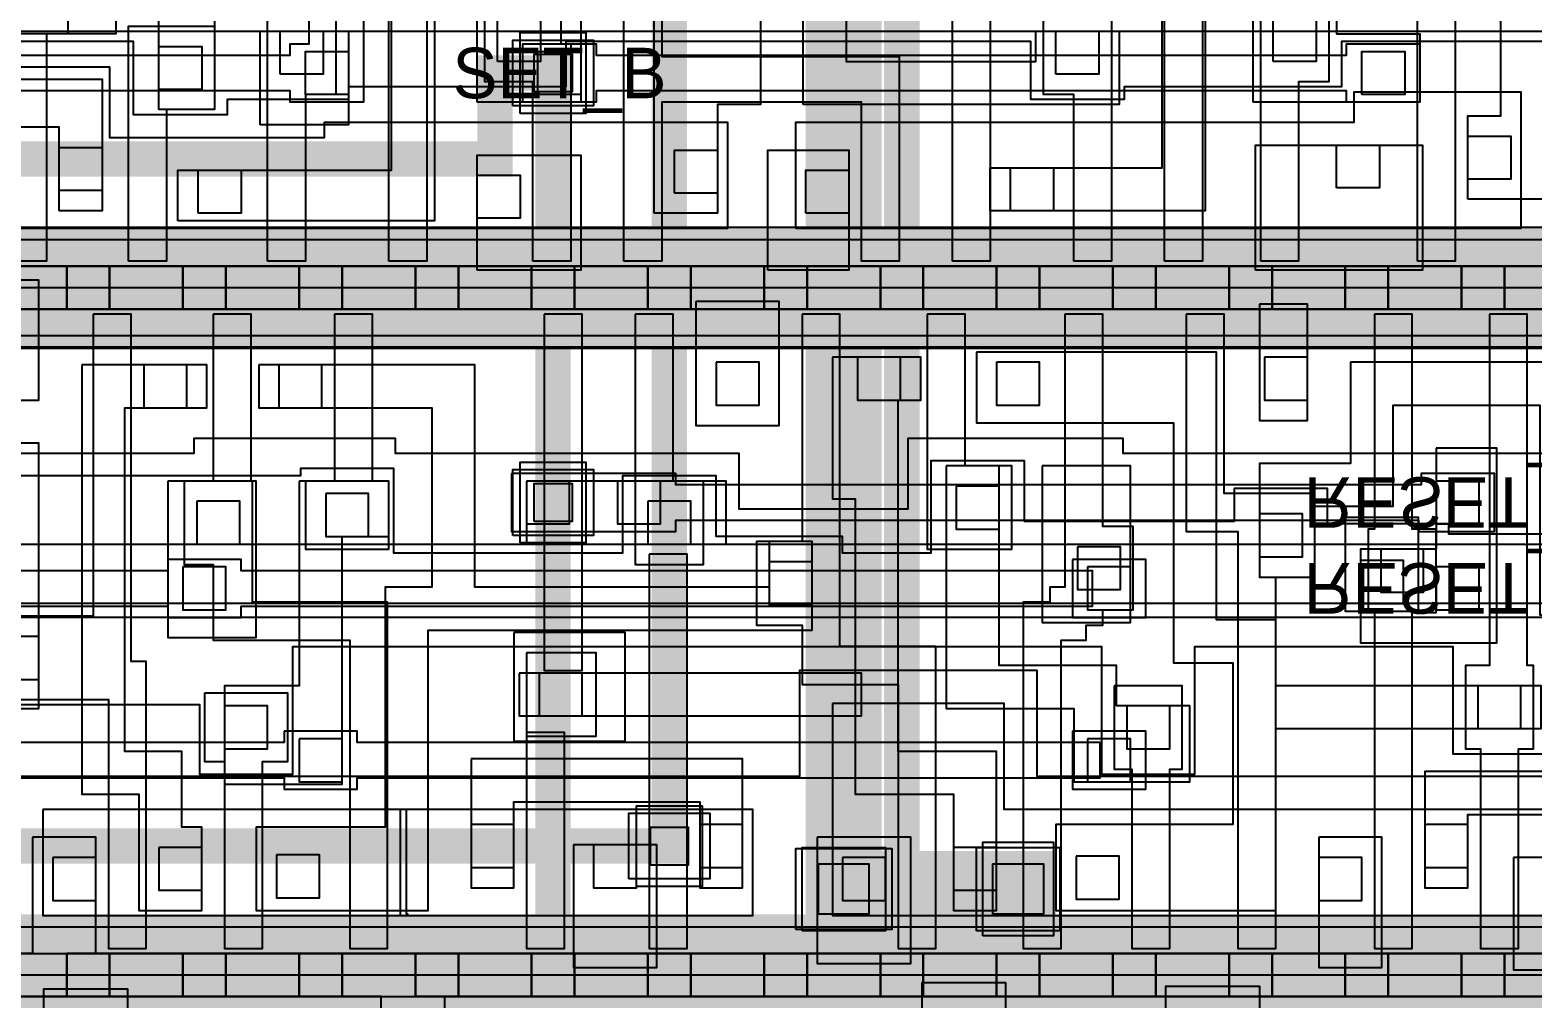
# Model space of a CAD drawing. Extents: x 0 to 50.5, y 0 to 99.5.
# Drawn here: x 17.48 to 23.43, y 54.3 to 58.14 of the extents above; entities that cross this region are included whole.
import ezdxf
from ezdxf.enums import TextEntityAlignment as Align

# ---------------------------------------------------------------- set-up
doc = ezdxf.new("R2010")
doc.units = 0
for name, color, linetype in [('L236D0', 12, 'CONTINUOUS'), ('L64D20', 26, 'CONTINUOUS'), ('L65D20', 22, 'CONTINUOUS'), ('L66D20', 16, 'CONTINUOUS'), ('L66D44', 21, 'CONTINUOUS'), ('L67D16', 29, 'CONTINUOUS'), ('L67D20', 8, 'CONTINUOUS'), ('L67D44', 9, 'CONTINUOUS'), ('L67D5', 17, 'CONTINUOUS'), ('L68D20', 6, 'CONTINUOUS'), ('L68D44', 7, 'CONTINUOUS'), ('L69D20', 4, 'CONTINUOUS'), ('L69D44', 5, 'CONTINUOUS'), ('L70D20', 2, 'CONTINUOUS'), ('L70D44', 3, 'CONTINUOUS'), ('L71D20', 1, 'CONTINUOUS'), ('L78D44', 24, 'CONTINUOUS'), ('L81D4', 28, 'CONTINUOUS'), ('L93D44', 25, 'CONTINUOUS'), ('L94D20', 27, 'CONTINUOUS'), ('L95D20', 23, 'CONTINUOUS')]:
    doc.layers.add(name, color=color, linetype=linetype)

# ---------------------------------------------------------------- blocks, each defined once
blk = doc.blocks.new('VIA_M1M2_PR')
at = {"layer": 'L68D20'}
blk.add_lwpolyline([(-0.16, -0.13), (-0.16, 0.13), (0.16, 0.13), (0.16, -0.13)], close=True, dxfattribs=at)
at = {"layer": 'L68D44'}
blk.add_lwpolyline([(-0.075, -0.075), (-0.075, 0.075), (0.075, 0.075), (0.075, -0.075)], close=True, dxfattribs=at)
at = {"layer": 'L69D20'}
blk.add_lwpolyline([(-0.13, -0.16), (-0.13, 0.16), (0.13, 0.16), (0.13, -0.16)], close=True, dxfattribs=at)
blk = doc.blocks.new('VIA_M2M3_PR')
at = {"layer": 'L69D20'}
blk.add_lwpolyline([(-0.14, -0.185), (-0.14, 0.185), (0.14, 0.185), (0.14, -0.185)], close=True, dxfattribs=at)
at = {"layer": 'L69D44'}
blk.add_lwpolyline([(-0.1, -0.1), (-0.1, 0.1), (0.1, 0.1), (0.1, -0.1)], close=True, dxfattribs=at)
at = {"layer": 'L70D20'}
blk.add_lwpolyline([(-0.165, -0.165), (-0.165, 0.165), (0.165, 0.165), (0.165, -0.165)], close=True, dxfattribs=at)
blk = doc.blocks.new('VIA_M3M4_PR')
at = {"layer": 'L70D20'}
blk.add_lwpolyline([(-0.19, -0.16), (-0.19, 0.16), (0.19, 0.16), (0.19, -0.16)], close=True, dxfattribs=at)
at = {"layer": 'L70D44'}
blk.add_lwpolyline([(-0.1, -0.1), (-0.1, 0.1), (0.1, 0.1), (0.1, -0.1)], close=True, dxfattribs=at)
at = {"layer": 'L71D20'}
blk.add_lwpolyline([(-0.165, -0.165), (-0.165, 0.165), (0.165, 0.165), (0.165, -0.165)], close=True, dxfattribs=at)
blk = doc.blocks.new('sky130_fd_sc_hd__dfstp_1')
at = {"layer": 'L236D0'}
blk.add_lwpolyline([(0, 0), (0, 2.72), (9.66, 2.72), (9.66, 0)], close=True, dxfattribs=at)
at = {"layer": 'L65D20'}
for points in [[(1.495, 0.235), (1.495, 0.875), (2.155, 0.875), (2.155, 0.595), (3.005, 0.595), (3.005, 0.655), (4.6, 0.655), (4.6, 0.235)], [(4.87, 0.235), (4.87, 0.655), (7.08, 0.655), (7.08, 0.775), (7.74, 0.775), (7.74, 0.235)]]:
    blk.add_lwpolyline(points, close=True, dxfattribs=at)
at = {"layer": 'L66D20'}
for points in [[(1.755, 0.105), (1.755, 1.005), (1.72, 1.005), (1.72, 1.335), (1.755, 1.335), (1.755, 2.615), (1.905, 2.615), (1.905, 1.335), (1.99, 1.335), (1.99, 1.005), (1.905, 1.005), (1.905, 0.105)], [(2.78, 0.105), (2.78, 1.245), (2.24, 1.245), (2.24, 2.615), (2.39, 2.615), (2.39, 1.395), (2.93, 1.395), (2.93, 1.095), (3.05, 1.095), (3.05, 0.765), (2.93, 0.765), (2.93, 0.105)], [(3.26, 0.105), (3.26, 2.615), (3.41, 2.615), (3.41, 1.905), (3.58, 1.905), (3.58, 1.575), (3.41, 1.575), (3.41, 0.105)], [(3.83, 0.105), (3.83, 0.815), (3.64, 0.815), (3.64, 1.145), (3.79, 1.145), (3.79, 2.615), (3.94, 2.615), (3.94, 0.965), (3.98, 0.965), (3.98, 0.105)], [(4.19, 0.105), (4.19, 1.235), (4.15, 1.235), (4.15, 1.565), (4.21, 1.565), (4.21, 2.615), (4.36, 2.615), (4.36, 1.565), (4.63, 1.565), (4.63, 2.615), (4.78, 2.615), (4.78, 1.235), (4.34, 1.235), (4.34, 0.915), (5.28, 0.915), (5.28, 0.105), (5.13, 0.105), (5.13, 0.735), (4.34, 0.735), (4.34, 0.105)], [(5.49, 0.105), (5.49, 1.125), (5.17, 1.125), (5.17, 1.395), (5.49, 1.395), (5.49, 1.455), (5.55, 1.455), (5.55, 2.615), (5.7, 2.615), (5.7, 1.305), (5.64, 1.305), (5.64, 0.105)], [(6.33, 0.105), (6.33, 1.305), (5.91, 1.305), (5.91, 2.615), (6.06, 2.615), (6.06, 1.825), (6.23, 1.825), (6.23, 1.455), (6.48, 1.455), (6.48, 0.105)], [(6.71, 0.105), (6.71, 1.145), (6.83, 1.145), (6.83, 1.685), (6.85, 1.685), (6.85, 2.615), (7, 2.615), (7, 1.535), (6.98, 1.535), (6.98, 0.815), (6.86, 0.815), (6.86, 0.105)], [(7.33, 0.105), (7.33, 1.095), (7.19, 1.095), (7.19, 1.425), (7.33, 1.425), (7.33, 2.615), (7.48, 2.615), (7.48, 1.425), (8.27, 1.425), (8.27, 2.615), (8.42, 2.615), (8.42, 0.105), (8.27, 0.105), (8.27, 1.095), (7.48, 1.095), (7.48, 0.105)], [(5.97, 0.105), (5.97, 0.765), (5.85, 0.765), (5.85, 1.095), (6.12, 1.095), (6.12, 0.105)], [(2.23, 0.105), (2.23, 1.035), (2.57, 1.035), (2.57, 0.705), (2.38, 0.705), (2.38, 0.105)]]:
    blk.add_lwpolyline(points, close=True, dxfattribs=at)
at = {"layer": 'L66D44'}
for points in [[(2.83, 0.845), (2.83, 1.015), (3, 1.015), (3, 0.845)], [(3.69, 0.895), (3.69, 1.065), (3.86, 1.065), (3.86, 0.895)], [(5.9, 0.845), (5.9, 1.015), (6.07, 1.015), (6.07, 0.845)], [(6.76, 0.895), (6.76, 1.065), (6.93, 1.065), (6.93, 0.895)], [(2.35, 0.785), (2.35, 0.955), (2.52, 0.955), (2.52, 0.785)], [(7.53, 0.43), (7.53, 0.6), (7.7, 0.6), (7.7, 0.43)], [(1.955, 0.385), (1.955, 0.555), (2.125, 0.555), (2.125, 0.385)], [(4.39, 0.375), (4.39, 0.545), (4.56, 0.545), (4.56, 0.375)], [(7.01, 0.395), (7.01, 0.565), (7.18, 0.565), (7.18, 0.395)], [(2.505, 0.295), (2.505, 0.465), (2.675, 0.465), (2.675, 0.295)], [(3.61, 0.275), (3.61, 0.445), (3.78, 0.445), (3.78, 0.275)], [(4.91, 0.295), (4.91, 0.465), (5.08, 0.465), (5.08, 0.295)], [(5.72, 0.305), (5.72, 0.475), (5.89, 0.475), (5.89, 0.305)]]:
    blk.add_lwpolyline(points, close=True, dxfattribs=at)
at = {"layer": 'L67D16'}
blk.add_lwpolyline([(3.85, 0.765), (3.85, 0.935), (4.02, 0.935), (4.02, 0.765)], close=True, dxfattribs=at)
at = {"layer": 'L67D20'}
for points in [[(1.955, 0.305), (1.955, 0.635), (1.43, 0.635), (1.43, 1.965), (1.955, 1.965), (1.955, 2.465), (2.125, 2.465), (2.125, 1.795), (1.6, 1.795), (1.6, 0.825), (2.125, 0.825), (2.125, 0.305)], [(2.425, 0.265), (2.425, 0.465), (3.27, 0.465), (3.27, 1.195), (3.02, 1.195), (3.02, 2.25), (2.36, 2.25), (2.36, 2.42), (3.19, 2.42), (3.19, 1.405), (4.12, 1.405), (4.12, 1.565), (4.37, 1.565), (4.37, 1.235), (3.44, 1.235), (3.44, 0.265)], [(5.64, 0.305), (5.64, 0.475), (6.32, 0.475), (6.32, 1.235), (5.59, 1.235), (5.59, 2.165), (5.13, 2.165), (5.13, 2.415), (5.76, 2.415), (5.76, 2.085), (6.56, 2.085), (6.56, 2.375), (6.8, 2.375), (6.8, 1.915), (5.76, 1.915), (5.76, 1.405), (7.49, 1.405), (7.49, 1.175), (7.16, 1.175), (7.16, 1.235), (6.49, 1.235), (6.49, 0.305)], [(4.31, 0.295), (4.31, 1.065), (4.54, 1.065), (4.54, 1.835), (3.61, 1.835), (3.61, 1.575), (3.36, 1.575), (3.36, 2.085), (3.99, 2.085), (3.99, 2.375), (4.16, 2.375), (4.16, 2.085), (4.73, 2.085), (4.73, 0.725), (4.56, 0.725), (4.56, 0.295)], [(7.53, 0.35), (7.53, 0.68), (7.66, 0.68), (7.66, 1.575), (5.93, 1.575), (5.93, 1.745), (7.53, 1.745), (7.53, 2.375), (7.7, 2.375), (7.7, 1.765), (7.85, 1.765), (7.85, 0.35)], [(4.9, 0.725), (4.9, 1.965), (5.42, 1.965), (5.42, 1.655), (5.07, 1.655), (5.07, 0.895), (5.82, 0.895), (5.82, 1.015), (6.15, 1.015), (6.15, 0.725)], [(2.35, 0.705), (2.35, 1.955), (2.85, 1.955), (2.85, 1.575), (2.57, 1.575), (2.57, 0.705)], [(1.77, 1.005), (1.77, 1.625), (2.18, 1.625), (2.18, 1.005)], [(2.75, 0.645), (2.75, 1.015), (3.1, 1.015), (3.1, 0.645)], [(3.61, 0.735), (3.61, 1.065), (4.02, 1.065), (4.02, 0.735)], [(6.68, 0.735), (6.68, 1.065), (7.01, 1.065), (7.01, 1.005), (7.34, 1.005), (7.34, 0.735)], [(4.76, 0.07), (4.76, 0.545), (5.08, 0.545), (5.08, 0.07)], [(6.69, 0.07), (6.69, 0.565), (7.35, 0.565), (7.35, 0.07)], [(3.61, 0.07), (3.61, 0.525), (4.02, 0.525), (4.02, 0.07)], [(0, -0.085), (0, 0.085), (9.66, 0.085), (9.66, -0.085)]]:
    blk.add_lwpolyline(points, close=True, dxfattribs=at)
at = {"layer": 'L67D44'}
for points in [[(2.93, 0.765), (2.93, 0.935), (3.1, 0.935), (3.1, 0.765)], [(3.85, 0.765), (3.85, 0.935), (4.02, 0.935), (4.02, 0.765)], [(7.11, 0.765), (7.11, 0.935), (7.28, 0.935), (7.28, 0.765)], [(1.985, -0.085), (1.985, 0.085), (2.155, 0.085), (2.155, -0.085)], [(2.445, -0.085), (2.445, 0.085), (2.615, 0.085), (2.615, -0.085)], [(2.905, -0.085), (2.905, 0.085), (3.075, 0.085), (3.075, -0.085)], [(3.365, -0.085), (3.365, 0.085), (3.535, 0.085), (3.535, -0.085)], [(3.825, -0.085), (3.825, 0.085), (3.995, 0.085), (3.995, -0.085)], [(4.285, -0.085), (4.285, 0.085), (4.455, 0.085), (4.455, -0.085)], [(4.745, -0.085), (4.745, 0.085), (4.915, 0.085), (4.915, -0.085)], [(5.205, -0.085), (5.205, 0.085), (5.375, 0.085), (5.375, -0.085)], [(5.665, -0.085), (5.665, 0.085), (5.835, 0.085), (5.835, -0.085)], [(6.125, -0.085), (6.125, 0.085), (6.295, 0.085), (6.295, -0.085)], [(6.585, -0.085), (6.585, 0.085), (6.755, 0.085), (6.755, -0.085)], [(7.045, -0.085), (7.045, 0.085), (7.215, 0.085), (7.215, -0.085)], [(7.505, -0.085), (7.505, 0.085), (7.675, 0.085), (7.675, -0.085)]]:
    blk.add_lwpolyline(points, close=True, dxfattribs=at)
at = {"layer": 'L68D20'}
for points in [[(1.01, 0.735), (1.01, 0.965), (1.3, 0.965), (1.3, 0.92), (2.87, 0.92), (2.87, 0.965), (2.945, 0.965), (2.945, 1.26), (5.19, 1.26), (5.19, 1.305), (5.48, 1.305), (5.48, 1.075), (5.19, 1.075), (5.19, 1.12), (3.16, 1.12), (3.16, 0.735), (2.87, 0.735), (2.87, 0.78), (1.3, 0.78), (1.3, 0.735)], [(3.79, 0.735), (3.79, 0.965), (4.08, 0.965), (4.08, 0.92), (7.05, 0.92), (7.05, 0.965), (7.34, 0.965), (7.34, 0.735), (7.05, 0.735), (7.05, 0.78), (4.08, 0.78), (4.08, 0.735)], [(0, -0.24), (0, 0.24), (9.66, 0.24), (9.66, -0.24)]]:
    blk.add_lwpolyline(points, close=True, dxfattribs=at)
at = {"layer": 'L81D4'}
blk.add_lwpolyline([(0, 0), (0, 2.72), (9.66, 2.72), (9.66, 0)], close=True, dxfattribs=at)
at = {"layer": 'L93D44'}
blk.add_lwpolyline([(0, -0.19), (0, 1.015), (9.66, 1.015), (9.66, -0.19)], close=True, dxfattribs=at)
at = {"layer": 'L95D20'}
blk.add_lwpolyline([(9.66, 0.975), (7.03, 0.975), (7.03, 0.795), (6.17, 0.795), (6.17, 0.745), (5.8, 0.745), (5.8, 0.975), (3.96, 0.975), (3.96, 0.795), (3.1, 0.795), (3.1, 0.745), (2.62, 0.745), (2.62, 0.685), (2.25, 0.685), (2.25, 0.975), (0, 0.975)], dxfattribs=at)
at = {"layer": 'L67D5'}
blk.add_text('SET_B', height=0.2, dxfattribs=at).set_placement((3.935, 0.85), align=Align.MIDDLE_CENTER)
blk = doc.blocks.new('sky130_fd_sc_hd__dfrtp_2')
at = {"layer": 'L236D0'}
blk.add_lwpolyline([(0, 0), (0, 2.72), (9.66, 2.72), (9.66, 0)], close=True, dxfattribs=at)
at = {"layer": 'L64D20'}
blk.add_lwpolyline([(-0.19, 1.305), (-0.19, 2.91), (9.85, 2.91), (9.85, 1.305)], close=True, dxfattribs=at)
at = {"layer": 'L67D20'}
for points in [[(1.85, 2.175), (1.85, 2.635), (0, 2.635), (0, 2.805), (9.2, 2.805), (9.2, 2.635), (2.1, 2.635), (2.1, 2.175)], [(3.99, 2.205), (3.99, 2.69), (4.32, 2.69), (4.32, 2.205)], [(0.515, 2.135), (0.515, 2.665), (0.845, 2.665), (0.845, 2.135)], [(4.955, 2.175), (4.955, 2.675), (5.325, 2.675), (5.325, 2.175)]]:
    blk.add_lwpolyline(points, close=True, dxfattribs=at)
at = {"layer": 'L67D44'}
for points in [[(0.605, 2.635), (0.605, 2.805), (0.775, 2.805), (0.775, 2.635)], [(1.065, 2.635), (1.065, 2.805), (1.235, 2.805), (1.235, 2.635)], [(1.525, 2.635), (1.525, 2.805), (1.695, 2.805), (1.695, 2.635)], [(1.985, 2.635), (1.985, 2.805), (2.155, 2.805), (2.155, 2.635)], [(2.445, 2.635), (2.445, 2.805), (2.615, 2.805), (2.615, 2.635)], [(2.905, 2.635), (2.905, 2.805), (3.075, 2.805), (3.075, 2.635)], [(3.365, 2.635), (3.365, 2.805), (3.535, 2.805), (3.535, 2.635)], [(3.825, 2.635), (3.825, 2.805), (3.995, 2.805), (3.995, 2.635)], [(4.285, 2.635), (4.285, 2.805), (4.455, 2.805), (4.455, 2.635)], [(4.745, 2.635), (4.745, 2.805), (4.915, 2.805), (4.915, 2.635)], [(5.205, 2.635), (5.205, 2.805), (5.375, 2.805), (5.375, 2.635)], [(5.665, 2.635), (5.665, 2.805), (5.835, 2.805), (5.835, 2.635)], [(6.125, 2.635), (6.125, 2.805), (6.295, 2.805), (6.295, 2.635)]]:
    blk.add_lwpolyline(points, close=True, dxfattribs=at)
at = {"layer": 'L68D20', "const_width": 0.48}
blk.add_lwpolyline([(0, 2.72), (9.2, 2.72)], dxfattribs=at)
at = {"layer": 'L78D44'}
blk.add_lwpolyline([(0, 1.25), (0, 2.72), (9.2, 2.72), (9.2, 1.25)], close=True, dxfattribs=at)
at = {"layer": 'L81D4'}
blk.add_lwpolyline([(0, 0), (0, 2.72), (9.66, 2.72), (9.66, 0)], close=True, dxfattribs=at)
at = {"layer": 'L94D20'}
blk.add_lwpolyline([(8.155, 1.355), (8.155, 1.935), (5.825, 1.935), (5.825, 1.515), (4.885, 1.515), (4.885, 1.935), (1.35, 1.935), (1.35, 1.685), (0, 1.685), (0, 2.91), (9.66, 2.91), (9.66, 1.355)], close=True, dxfattribs=at)
blk = doc.blocks.new('sky130_fd_sc_hd__dfrtp_1')
at = {"layer": 'L236D0'}
blk.add_lwpolyline([(0, 0), (0, 2.72), (9.2, 2.72), (9.2, 0)], close=True, dxfattribs=at)
at = {"layer": 'L64D20'}
blk.add_lwpolyline([(-0.19, 1.305), (-0.19, 2.91), (9.39, 2.91), (9.39, 1.305)], close=True, dxfattribs=at)
at = {"layer": 'L65D20'}
for points in [[(1.89, 2.065), (1.89, 2.485), (3.335, 2.485), (3.335, 2.48), (3.33, 2.48), (3.33, 2.065)], [(3.305, 2.065), (3.305, 2.485), (4.7, 2.485), (4.7, 2.065)], [(5.015, 1.645), (5.015, 2.485), (8, 2.485), (8, 2.065), (5.695, 2.065), (5.695, 1.645)], [(1.565, 0.235), (1.565, 0.655), (2.49, 0.655), (2.49, 0.595), (3.285, 0.595), (3.285, 0.655), (4.645, 0.655), (4.645, 0.875), (5.315, 0.875), (5.315, 0.595), (6.165, 0.595), (6.165, 0.655), (8.025, 0.655), (8.025, 0.235)]]:
    blk.add_lwpolyline(points, close=True, dxfattribs=at)
at = {"layer": 'L66D20'}
for points in [[(2.09, 0.105), (2.09, 1.3), (1.655, 1.3), (1.655, 1.63), (2.15, 1.63), (2.15, 2.615), (2.3, 2.615), (2.3, 1.48), (2.24, 1.48), (2.24, 0.105)], [(2.565, 0.105), (2.565, 0.765), (2.45, 0.765), (2.45, 1.095), (2.565, 1.095), (2.565, 1.395), (3.105, 1.395), (3.105, 2.615), (3.255, 2.615), (3.255, 1.245), (2.72, 1.245), (2.72, 0.765), (2.715, 0.765), (2.715, 0.105)], [(2.53, 1.605), (2.53, 1.875), (2.61, 1.875), (2.61, 2.615), (2.76, 2.615), (2.76, 1.875), (2.86, 1.875), (2.86, 1.605)], [(3.805, 1.76), (3.805, 2.615), (3.955, 2.615), (3.955, 1.76)], [(4.29, 1.055), (4.29, 2.615), (4.44, 2.615), (4.44, 1.055)], [(4.895, 0.105), (4.895, 1.005), (4.715, 1.005), (4.715, 1.335), (4.895, 1.335), (4.895, 1.57), (5.275, 1.57), (5.275, 2.615), (5.425, 2.615), (5.425, 1.42), (5.045, 1.42), (5.045, 0.105)], [(5.935, 0.105), (5.935, 1.185), (5.875, 1.185), (5.875, 1.245), (5.77, 1.245), (5.77, 2.615), (5.92, 2.615), (5.92, 1.395), (6.02, 1.395), (6.02, 1.335), (6.085, 1.335), (6.085, 1.275), (6.205, 1.275), (6.205, 0.945), (6.085, 0.945), (6.085, 0.105)], [(6.13, 1.575), (6.13, 1.905), (6.2, 1.905), (6.2, 2.615), (6.35, 2.615), (6.35, 1.905), (6.4, 1.905), (6.4, 1.575)], [(6.415, 0.105), (6.415, 0.965), (6.62, 0.965), (6.62, 2.615), (6.77, 2.615), (6.77, 1.145), (6.925, 1.145), (6.925, 0.815), (6.565, 0.815), (6.565, 0.105)], [(7.16, 0.105), (7.16, 0.955), (7.135, 0.955), (7.135, 1.285), (7.16, 1.285), (7.16, 2.615), (7.31, 2.615), (7.31, 1.285), (7.405, 1.285), (7.405, 0.955), (7.31, 0.955), (7.31, 0.105)], [(7.615, 0.105), (7.615, 1.495), (7.52, 1.495), (7.52, 1.825), (7.58, 1.825), (7.58, 2.615), (7.73, 2.615), (7.73, 1.825), (7.79, 1.825), (7.79, 1.495), (7.765, 1.495), (7.765, 0.105)], [(3.805, 1.445), (3.805, 1.775), (4.08, 1.775), (4.08, 1.445)], [(3.875, 0.105), (3.875, 1.515), (4.025, 1.515), (4.025, 0.105)], [(4.235, 0.105), (4.235, 1.095), (4.505, 1.095), (4.505, 0.765), (4.385, 0.765), (4.385, 0.105)], [(3.045, 0.105), (3.045, 0.765), (2.93, 0.765), (2.93, 1.035), (3.26, 1.035), (3.26, 0.765), (3.195, 0.765), (3.195, 0.105)], [(5.39, 0.105), (5.39, 1.035), (5.725, 1.035), (5.725, 0.705), (5.54, 0.705), (5.54, 0.105)]]:
    blk.add_lwpolyline(points, close=True, dxfattribs=at)
at = {"layer": 'L66D44'}
for points in [[(1.93, 2.255), (1.93, 2.425), (2.1, 2.425), (2.1, 2.255)], [(2.35, 2.215), (2.35, 2.385), (2.52, 2.385), (2.52, 2.215)], [(2.815, 2.245), (2.815, 2.415), (2.985, 2.415), (2.985, 2.245)], [(5.055, 2.255), (5.055, 2.425), (5.225, 2.425), (5.225, 2.255)], [(5.495, 2.215), (5.495, 2.385), (5.665, 2.385), (5.665, 2.215)], [(5.98, 2.25), (5.98, 2.42), (6.15, 2.42), (6.15, 2.25)], [(6.94, 2.255), (6.94, 2.425), (7.11, 2.425), (7.11, 2.255)], [(4.07, 2.205), (4.07, 2.375), (4.24, 2.375), (4.24, 2.205)], [(3.585, 2.125), (3.585, 2.295), (3.755, 2.295), (3.755, 2.125)], [(4.49, 2.125), (4.49, 2.295), (4.66, 2.295), (4.66, 2.125)], [(7.36, 2.125), (7.36, 2.295), (7.53, 2.295), (7.53, 2.125)], [(2.61, 1.655), (2.61, 1.825), (2.78, 1.825), (2.78, 1.655)], [(6.18, 1.655), (6.18, 1.825), (6.35, 1.825), (6.35, 1.655)], [(7.57, 1.575), (7.57, 1.745), (7.74, 1.745), (7.74, 1.575)], [(3.855, 1.525), (3.855, 1.695), (4.025, 1.695), (4.025, 1.525)], [(1.705, 1.38), (1.705, 1.55), (1.875, 1.55), (1.875, 1.38)], [(4.765, 1.085), (4.765, 1.255), (4.935, 1.255), (4.935, 1.085)], [(5.985, 1.025), (5.985, 1.195), (6.155, 1.195), (6.155, 1.025)], [(7.185, 1.035), (7.185, 1.205), (7.355, 1.205), (7.355, 1.035)], [(2.5, 0.845), (2.5, 1.015), (2.67, 1.015), (2.67, 0.845)], [(4.285, 0.845), (4.285, 1.015), (4.455, 1.015), (4.455, 0.845)], [(6.705, 0.895), (6.705, 1.065), (6.875, 1.065), (6.875, 0.895)], [(3.01, 0.815), (3.01, 0.985), (3.18, 0.985), (3.18, 0.815)], [(5.505, 0.785), (5.505, 0.955), (5.675, 0.955), (5.675, 0.785)], [(2.29, 0.305), (2.29, 0.475), (2.46, 0.475), (2.46, 0.305)], [(2.825, 0.305), (2.825, 0.475), (2.995, 0.475), (2.995, 0.305)], [(4.555, 0.295), (4.555, 0.465), (4.725, 0.465), (4.725, 0.295)], [(5.115, 0.275), (5.115, 0.445), (5.285, 0.445), (5.285, 0.275)], [(5.665, 0.295), (5.665, 0.465), (5.835, 0.465), (5.835, 0.295)], [(6.725, 0.275), (6.725, 0.445), (6.895, 0.445), (6.895, 0.275)]]:
    blk.add_lwpolyline(points, close=True, dxfattribs=at)
at = {"layer": 'L67D16'}
for points in [[(7.405, 1.105), (7.405, 1.275), (7.575, 1.275), (7.575, 1.105)], [(7.405, 0.765), (7.405, 0.935), (7.575, 0.935), (7.575, 0.765)]]:
    blk.add_lwpolyline(points, close=True, dxfattribs=at)
at = {"layer": 'L67D20'}
for points in [[(1.85, 2.175), (1.85, 2.635), (0, 2.635), (0, 2.805), (9.2, 2.805), (9.2, 2.635), (2.1, 2.635), (2.1, 2.175)], [(3.99, 2.205), (3.99, 2.69), (4.32, 2.69), (4.32, 2.205)], [(6.94, 2.175), (6.94, 2.69), (7.19, 2.69), (7.19, 2.175)], [(7.71, 2.255), (7.71, 2.7), (8.04, 2.7), (8.04, 2.255)], [(4.955, 2.175), (4.955, 2.675), (5.325, 2.675), (5.325, 2.175)], [(2.045, 0.305), (2.045, 2.005), (2.27, 2.005), (2.27, 2.465), (2.52, 2.465), (2.52, 2.135), (2.44, 2.135), (2.44, 1.835), (2.215, 1.835), (2.215, 0.475), (2.54, 0.475), (2.54, 0.305)], [(2.745, 0.305), (2.745, 0.475), (3.43, 0.475), (3.43, 1.185), (3.245, 1.185), (3.245, 2.135), (2.735, 2.135), (2.735, 2.465), (3.415, 2.465), (3.415, 1.355), (4.935, 1.355), (4.935, 1.005), (4.765, 1.005), (4.765, 1.185), (3.6, 1.185), (3.6, 0.305)], [(5.015, 0.275), (5.015, 0.835), (5.105, 0.835), (5.105, 2.005), (5.495, 2.005), (5.495, 2.465), (5.665, 2.465), (5.665, 1.835), (5.275, 1.835), (5.275, 0.445), (5.365, 0.445), (5.365, 0.275)], [(5.585, 0.255), (5.585, 0.535), (6.365, 0.535), (6.365, 1.485), (6.6, 1.485), (6.6, 2.125), (5.9, 2.125), (5.9, 2.465), (6.77, 2.465), (6.77, 1.745), (7.82, 1.745), (7.82, 1.575), (6.77, 1.575), (6.77, 1.315), (6.535, 1.315), (6.535, 0.255)], [(3.585, 1.865), (3.585, 2.375), (3.755, 2.375), (3.755, 2.035), (4.49, 2.035), (4.49, 2.375), (4.66, 2.375), (4.66, 1.865)], [(7.065, 0.295), (7.065, 0.695), (6.705, 0.695), (6.705, 1.145), (6.925, 1.145), (6.925, 0.865), (7.235, 0.865), (7.235, 0.465), (7.815, 0.465), (7.815, 1.295), (7.99, 1.295), (7.99, 1.915), (7.36, 1.915), (7.36, 2.375), (7.53, 2.375), (7.53, 2.085), (8.16, 2.085), (8.16, 1.325), (8.73, 1.325), (8.73, 0.995), (8.14, 0.995), (8.14, 0.82), (8.135, 0.82), (8.135, 0.295)], [(2.905, 0.765), (2.905, 1.575), (2.61, 1.575), (2.61, 1.965), (3.075, 1.965), (3.075, 0.985), (3.26, 0.985), (3.26, 0.765)], [(5.465, 0.705), (5.465, 1.665), (5.97, 1.665), (5.97, 1.955), (6.43, 1.955), (6.43, 1.655), (6.14, 1.655), (6.14, 1.495), (5.675, 1.495), (5.675, 0.705)], [(3.775, 1.525), (3.775, 1.695), (5.13, 1.695), (5.13, 1.525)], [(1.415, 0.615), (1.415, 1.665), (1.875, 1.665), (1.875, 0.615)], [(2.385, 0.765), (2.385, 1.385), (2.735, 1.385), (2.735, 0.765)], [(7.405, 0.635), (7.405, 1.035), (7.105, 1.035), (7.105, 1.405), (7.645, 1.405), (7.645, 0.635)], [(5.845, 0.705), (5.845, 1.325), (6.195, 1.325), (6.195, 0.705)], [(3.805, 0.765), (3.805, 1.015), (4.595, 1.015), (4.595, 0.765)], [(4.475, 0.055), (4.475, 0.545), (4.805, 0.545), (4.805, 0.055)], [(6.705, 0.065), (6.705, 0.525), (6.895, 0.525), (6.895, 0.065)], [(1.545, -0.03), (1.545, 0.445), (1.875, 0.445), (1.875, -0.03)], [(0, -0.085), (0, 0.085), (9.2, 0.085), (9.2, -0.085)]]:
    blk.add_lwpolyline(points, close=True, dxfattribs=at)
at = {"layer": 'L67D44'}
for points in [[(1.985, 2.635), (1.985, 2.805), (2.155, 2.805), (2.155, 2.635)], [(2.445, 2.635), (2.445, 2.805), (2.615, 2.805), (2.615, 2.635)], [(2.905, 2.635), (2.905, 2.805), (3.075, 2.805), (3.075, 2.635)], [(3.365, 2.635), (3.365, 2.805), (3.535, 2.805), (3.535, 2.635)], [(3.825, 2.635), (3.825, 2.805), (3.995, 2.805), (3.995, 2.635)], [(4.285, 2.635), (4.285, 2.805), (4.455, 2.805), (4.455, 2.635)], [(4.745, 2.635), (4.745, 2.805), (4.915, 2.805), (4.915, 2.635)], [(5.205, 2.635), (5.205, 2.805), (5.375, 2.805), (5.375, 2.635)], [(5.665, 2.635), (5.665, 2.805), (5.835, 2.805), (5.835, 2.635)], [(6.125, 2.635), (6.125, 2.805), (6.295, 2.805), (6.295, 2.635)], [(6.585, 2.635), (6.585, 2.805), (6.755, 2.805), (6.755, 2.635)], [(7.045, 2.635), (7.045, 2.805), (7.215, 2.805), (7.215, 2.635)], [(7.505, 2.635), (7.505, 2.805), (7.675, 2.805), (7.675, 2.635)], [(2.905, 1.785), (2.905, 1.955), (3.075, 1.955), (3.075, 1.785)], [(6.025, 1.785), (6.025, 1.955), (6.195, 1.955), (6.195, 1.785)], [(2.445, 1.105), (2.445, 1.275), (2.615, 1.275), (2.615, 1.105)], [(6.025, 1.105), (6.025, 1.275), (6.195, 1.275), (6.195, 1.105)], [(7.105, 1.08), (7.105, 1.25), (7.275, 1.25), (7.275, 1.08)], [(3.805, 0.765), (3.805, 0.935), (3.975, 0.935), (3.975, 0.765)], [(4.165, 0.765), (4.165, 0.935), (4.335, 0.935), (4.335, 0.765)], [(7.405, 0.765), (7.405, 0.935), (7.575, 0.935), (7.575, 0.765)], [(1.985, -0.085), (1.985, 0.085), (2.155, 0.085), (2.155, -0.085)], [(2.445, -0.085), (2.445, 0.085), (2.615, 0.085), (2.615, -0.085)], [(2.905, -0.085), (2.905, 0.085), (3.075, 0.085), (3.075, -0.085)], [(3.365, -0.085), (3.365, 0.085), (3.535, 0.085), (3.535, -0.085)], [(3.825, -0.085), (3.825, 0.085), (3.995, 0.085), (3.995, -0.085)], [(4.285, -0.085), (4.285, 0.085), (4.455, 0.085), (4.455, -0.085)], [(4.745, -0.085), (4.745, 0.085), (4.915, 0.085), (4.915, -0.085)], [(5.205, -0.085), (5.205, 0.085), (5.375, 0.085), (5.375, -0.085)], [(5.665, -0.085), (5.665, 0.085), (5.835, 0.085), (5.835, -0.085)], [(6.125, -0.085), (6.125, 0.085), (6.295, 0.085), (6.295, -0.085)], [(6.585, -0.085), (6.585, 0.085), (6.755, 0.085), (6.755, -0.085)], [(7.045, -0.085), (7.045, 0.085), (7.215, 0.085), (7.215, -0.085)], [(7.505, -0.085), (7.505, 0.085), (7.675, 0.085), (7.675, -0.085)]]:
    blk.add_lwpolyline(points, close=True, dxfattribs=at)
at = {"layer": 'L68D20', "const_width": 0.48}
for points in [[(0, 2.72), (9.2, 2.72)], [(0, 0), (9.2, 0)]]:
    blk.add_lwpolyline(points, dxfattribs=at)
at = {"layer": 'L68D20'}
for points in [[(2.845, 1.755), (2.845, 1.8), (1.185, 1.8), (1.185, 1.94), (2.845, 1.94), (2.845, 1.985), (3.135, 1.985), (3.135, 1.94), (6.075, 1.94), (6.075, 1.8), (3.135, 1.8), (3.135, 1.755)], [(5.965, 1.755), (5.965, 1.985), (6.255, 1.985), (6.255, 1.755)], [(2.385, 1.075), (2.385, 1.12), (0.82, 1.12), (0.82, 1.26), (2.385, 1.26), (2.385, 1.305), (2.675, 1.305), (2.675, 1.26), (6.045, 1.26), (6.045, 1.12), (2.675, 1.12), (2.675, 1.075)], [(5.965, 1.075), (5.965, 1.305), (6.255, 1.305), (6.255, 1.075)], [(7.045, 0.91), (7.045, 1.28), (7.335, 1.28), (7.335, 0.91)], [(3.745, 0.735), (3.745, 0.965), (4.395, 0.965), (4.395, 0.92), (7.335, 0.92), (7.335, 0.965), (7.635, 0.965), (7.635, 0.735), (7.345, 0.735), (7.345, 0.78), (4.395, 0.78), (4.395, 0.735)]]:
    blk.add_lwpolyline(points, close=True, dxfattribs=at)
at = {"layer": 'L78D44'}
blk.add_lwpolyline([(0, 1.25), (0, 2.72), (9.2, 2.72), (9.2, 1.25)], close=True, dxfattribs=at)
at = {"layer": 'L81D4'}
blk.add_lwpolyline([(0, 0), (0, 2.72), (9.2, 2.72), (9.2, 0)], close=True, dxfattribs=at)
at = {"layer": 'L93D44'}
blk.add_lwpolyline([(0, -0.19), (0, 1.015), (9.2, 1.015), (9.2, -0.19)], close=True, dxfattribs=at)
at = {"layer": 'L94D20'}
blk.add_lwpolyline([(8.155, 1.355), (8.155, 1.935), (5.825, 1.935), (5.825, 1.515), (4.885, 1.515), (4.885, 1.935), (1.35, 1.935), (1.35, 1.685), (0, 1.685), (0, 2.91), (9.2, 2.91), (9.2, 1.355)], close=True, dxfattribs=at)
at = {"layer": 'L95D20'}
for points in [[(1.6, 1.65), (2.51, 1.65), (2.51, 1.925), (2.88, 1.925), (2.88, 1.42), (6.08, 1.42), (6.08, 1.925), (6.45, 1.925), (6.45, 1.42), (7.47, 1.42), (7.47, 1.845), (7.84, 1.845)], [(9.2, 0.975), (7.455, 0.975), (7.455, 0.935), (6.975, 0.935), (6.975, 0.795), (6.605, 0.795), (6.605, 0.925), (5.775, 0.925), (5.775, 0.685), (5.405, 0.685), (5.405, 1.05), (5.055, 1.05), (5.055, 0.985), (4.555, 0.985), (4.555, 0.745), (4.185, 0.745), (4.185, 1.05), (3.28, 1.05), (3.28, 0.715), (2.91, 0.715), (2.91, 0.745), (1.425, 0.745)]]:
    blk.add_lwpolyline(points, dxfattribs=at)
blk.add_lwpolyline([(3.755, 1.365), (3.755, 1.795), (4.195, 1.795), (4.195, 1.365)], close=True, dxfattribs=at)
at = {"layer": 'L67D5'}
for p in [(7.49, 1.19), (7.49, 0.85)]:
    blk.add_text('RESET_B', height=0.2, dxfattribs=at).set_placement(p, align=Align.MIDDLE_CENTER)

msp = doc.modelspace()

# ---------------------------------------------------------------- linework, layer by layer
at = {"layer": 'L68D20'}
for points, const_width in [([(19.32, 57.56), (19.32, 58.04)], 0.14), ([(19.25, 57.97), (19.55, 57.97)], 0.14), ([(17.18, 57.63), (19.39, 57.63)], 0.14), ([(1.38, 57.12), (49.22, 57.12)], 0.48), ([(17.115, 54.91), (20.08, 54.91)], 0.14), ([(1.38, 54.4), (49.22, 54.4)], 0.48)]:
    msp.add_lwpolyline(points, dxfattribs=dict(at, const_width=const_width))
at = {"layer": 'L69D20', "const_width": 0.14}
for points in [[(20.01, 54.84), (20.01, 66.54)], [(20.93, 51.1), (20.93, 60.42)], [(19.55, 56.2), (19.55, 58.04)], [(19.55, 52.12), (19.55, 56.34)], [(21.39, 50.76), (21.39, 54.81)]]:
    msp.add_lwpolyline(points, dxfattribs=at)
at = {"layer": 'L70D20', "const_width": 0.3}
msp.add_lwpolyline([(20.55, 54.74), (21.54, 54.74)], dxfattribs=at)
at = {"layer": 'L71D20', "const_width": 0.3}
msp.add_lwpolyline([(20.7, 54.59), (20.7, 91.61)], dxfattribs=at)

# ---------------------------------------------------------------- block references
for name, p in [('sky130_fd_sc_hd__dfstp_1', (15.64, 57.12)), ('VIA_M1M2_PR', (19.55, 57.97)), ('VIA_M1M2_PR', (19.55, 56.27)), ('VIA_M1M2_PR', (20.01, 54.91)), ('VIA_M3M4_PR', (20.7, 54.74)), ('VIA_M2M3_PR', (21.39, 54.74)), ('sky130_fd_sc_hd__dfrtp_2', (17.02, 51.68))]:
    msp.add_blockref(name, p)
at = {"yscale": -1}
msp.add_blockref('sky130_fd_sc_hd__dfrtp_1', (15.64, 57.12), dxfattribs=at)

doc.saveas('drawing.dxf')
